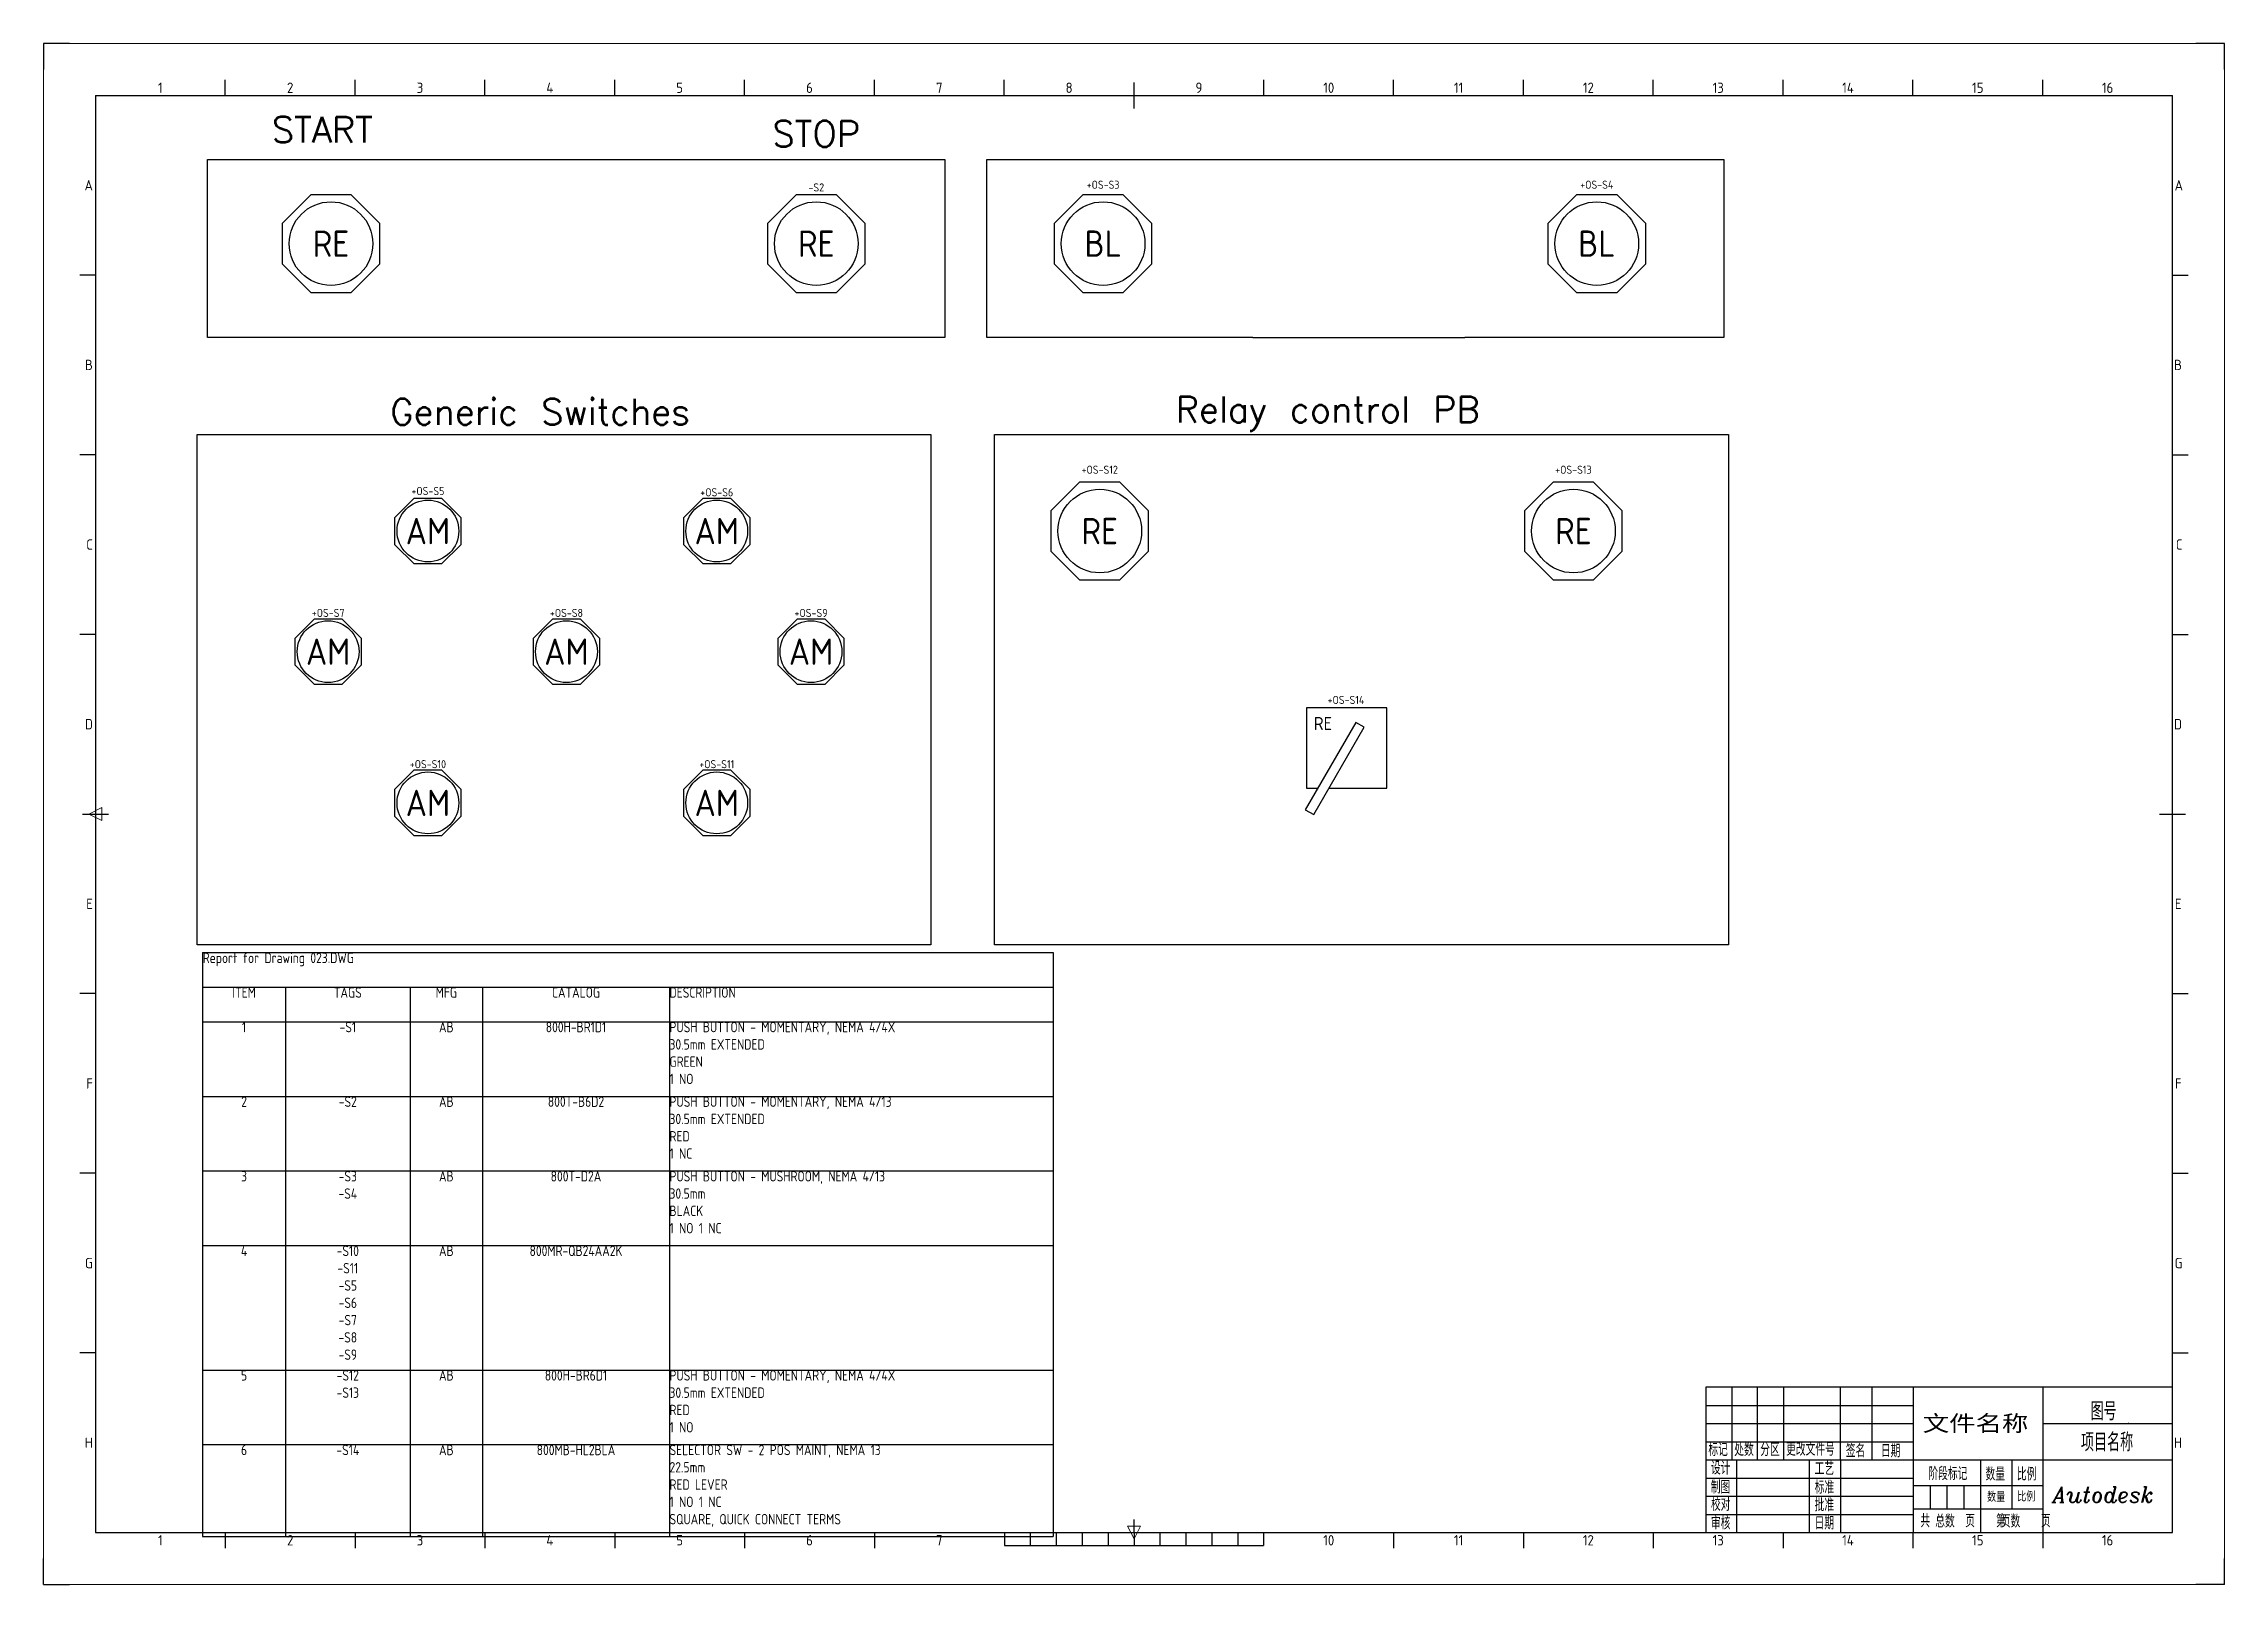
# Model space of a CAD drawing. Header units: inches. Extents: x 0 to 841, y 0 to 594.
import ezdxf
from ezdxf.enums import TextEntityAlignment as Align

# ---------------------------------------------------------------- set-up
doc = ezdxf.new("R2010")
doc.units = ezdxf.units.IN
doc.header["$LTSCALE"] = 12
for name, color, linetype in [('AE_BOR', 1, 'Continuous'), ('MISC', 7, 'Continuous'), ('PMISC', 7, 'Continuous'), ('PSYMS', 7, 'Continuous'), ('PTAG', 150, 'Continuous'), ('图框_外框线', 7, 'Continuous'), ('图框_标题栏属性', 1, 'Continuous'), ('图框_标题栏文字', 6, 'Continuous')]:
    doc.layers.add(name, color=color, linetype=linetype)
doc.styles.get("Standard").update_dxf_attribs({"font": 'txt.shx', "bigfont": 'gbcbig.shx'})
doc.styles.add('WD', font='txt')
doc.styles.add('WD_IEC', font='isocp2.shx', dxfattribs={"width": 0.9, "height": 4, "bigfont": 'gbcbig.shx'})
doc.styles.add('工程字', font='gbenor.shx', dxfattribs={"bigfont": 'gbcbig.shx'})

# ---------------------------------------------------------------- blocks, each defined once
blk = doc.blocks.new('gb_a1')
for p, q in [((20, 574), (20, 20)), ((20, 574), (821, 574)), ((821, 20), (821, 574)), ((20, 20), (821, 20))]:
    blk.add_line(p, q)
at = {"layer": 'AE_BOR', "lineweight": 30}
for p, q in [((10, 594), (0, 594)), ((0, 594), (0, 584)), ((841, 594), (830, 594)), ((841, 584), (841, 594)), ((0, 0), (0, 10)), ((841, 0), (841, 10)), ((0, 0), (10, 0)), ((841, 0), (830, 0))]:
    blk.add_line(p, q, dxfattribs=at)
at = {"layer": 'AE_BOR', "color": 1, "lineweight": 15}
for p, q in [((0, 594), (841, 594)), ((0, 0), (0, 594)), ((841, 594), (841, 0)), ((17.5, 297), (22.5, 299.5)), ((22.5, 294.5), (17.5, 297)), ((22.5, 299.5), (22.5, 294.5)), ((420.5, 17.5), (418, 22.5)), ((418, 22.5), (423, 22.5)), ((423, 22.5), (420.5, 17.5)), ((841, 0), (0, 0))]:
    blk.add_line(p, q, dxfattribs=at)
at = {"layer": 'AE_BOR'}
for p, q in [((70.0625, 574), (70.0625, 580)), ((120.125, 574), (120.125, 580)), ((170.1875, 574), (170.1875, 580)), ((220.25, 574), (220.25, 580)), ((270.3125, 574), (270.3125, 580)), ((320.375, 574), (320.375, 580)), ((370.4375, 574), (370.4375, 580)), ((470.5625, 574), (470.5625, 580)), ((520.625, 574), (520.625, 580)), ((570.6875, 574), (570.6875, 580)), ((620.75, 574), (620.75, 580)), ((670.8125, 574), (670.8125, 580)), ((720.875, 574), (720.875, 580)), ((770.9375, 574), (770.9375, 580)), ((20, 504.75), (14, 504.75)), ((821, 504.75), (827, 504.75)), ((20, 435.5), (14, 435.5)), ((821, 435.5), (827, 435.5)), ((20, 366.25), (14, 366.25)), ((821, 366.25), (827, 366.25)), ((20, 227.75), (14, 227.75)), ((821, 227.75), (827, 227.75)), ((20, 158.5), (14, 158.5)), ((821, 158.5), (827, 158.5)), ((20, 89.25), (14, 89.25)), ((821, 89.25), (827, 89.25)), ((70.0625, 20), (70.0625, 14)), ((120.125, 20), (120.125, 14)), ((170.1875, 20), (170.1875, 14)), ((220.25, 20), (220.25, 14)), ((270.3125, 20), (270.3125, 14)), ((320.375, 20), (320.375, 14)), ((520.625, 20), (520.625, 14)), ((570.6875, 20), (570.6875, 14)), ((620.75, 20), (620.75, 14)), ((670.8125, 20), (670.8125, 14)), ((720.875, 20), (720.875, 14)), ((770.9375, 20), (770.9375, 14))]:
    blk.add_line(p, q, dxfattribs=at)
at = {"layer": 'AE_BOR', "color": 2, "lineweight": 30}
for p, q in [((420.5, 574), (420.5, 579)), ((420.5, 569), (420.5, 574)), ((15, 297), (25, 297)), ((816, 297), (826, 297)), ((370.5, 20), (370.5, 15)), ((380.5, 20), (380.5, 15)), ((390.5, 20), (390.5, 15)), ((400.5, 20), (400.5, 15)), ((410.5, 20), (410.5, 15)), ((420.5, 20), (420.5, 25)), ((420.5, 20), (420.5, 15)), ((430.5, 20), (430.5, 15)), ((440.5, 20), (440.5, 15)), ((450.5, 20), (450.5, 15)), ((460.5, 20), (460.5, 15)), ((470.5, 20), (470.5, 15)), ((370.5, 15), (470.5, 15))]:
    blk.add_line(p, q, dxfattribs=at)
at = {"layer": 'AE_BOR', "style": 'WD_IEC'}
for s, p in [('1', (45.03125, 575)), ('2', (95.09375, 575)), ('3', (145.15625, 575)), ('4', (195.21875, 575)), ('5', (245.28125, 575)), ('6', (295.34375, 575)), ('7', (345.40625, 575)), ('8', (395.46875, 575)), ('9', (445.53125, 575)), ('10', (495.59375, 575)), ('11', (545.65625, 575)), ('12', (595.71875, 575)), ('13', (645.78125, 575)), ('14', (695.84375, 575)), ('15', (745.90625, 575)), ('16', (795.96875, 575)), ('1', (45.03125, 15)), ('2', (95.09375, 15)), ('3', (145.15625, 15)), ('4', (195.21875, 15)), ('5', (245.28125, 15)), ('6', (295.34375, 15)), ('7', (345.40625, 15)), ('10', (495.59375, 15)), ('11', (545.65625, 15)), ('12', (595.71875, 15)), ('13', (645.78125, 15)), ('14', (695.84375, 15)), ('15', (745.90625, 15)), ('16', (795.96875, 15))]:
    blk.add_text(s, height=4, dxfattribs=at).set_placement(p, align=Align.CENTER)
for s, p in [('A', (19, 539.375)), ('A', (825.04762, 539.375)), ('B', (19, 470.125)), ('B', (824.66667, 470.125)), ('C', (19, 400.875)), ('C', (824.85714, 400.875)), ('D', (19, 331.625)), ('D', (824.66667, 331.625)), ('E', (19, 262.375)), ('E', (824.47619, 262.375)), ('F', (19, 193.125)), ('F', (824.47619, 193.125)), ('G', (19, 123.875)), ('G', (824.85714, 123.875)), ('H', (19, 54.625)), ('H', (824.66667, 54.625))]:
    blk.add_text(s, height=4, dxfattribs=at).set_placement(p, align=Align.MIDDLE_RIGHT)
blk = doc.blocks.new('ABPB3R')
for p, q in [((-0.307, 0.742), (-0.742, 0.307)), ((0.307, 0.742), (-0.307, 0.742)), ((0.742, 0.307), (0.307, 0.742)), ((-0.742, 0.307), (-0.742, -0.307)), ((0.742, -0.307), (0.742, 0.307)), ((-0.742, -0.307), (-0.307, -0.742)), ((0.307, -0.742), (0.742, -0.307)), ((-0.307, -0.742), (0.307, -0.742))]:
    blk.add_line(p, q)
blk.add_circle((0, 0), 0.635)
at = {"style": 'WD_IEC'}
blk.add_attdef('COLOR', text='', height=0.4, dxfattribs=at).set_placement((0, 0), align=Align.MIDDLE)
blk = doc.blocks.new('ABPB3B')
for p, q in [((-0.307, 0.742), (-0.742, 0.307)), ((0.307, 0.742), (-0.307, 0.742)), ((0.742, 0.307), (0.307, 0.742)), ((-0.742, 0.307), (-0.742, -0.307)), ((0.742, -0.307), (0.742, 0.307)), ((-0.742, -0.307), (-0.307, -0.742)), ((0.307, -0.742), (0.742, -0.307)), ((-0.307, -0.742), (0.307, -0.742))]:
    blk.add_line(p, q)
blk.add_circle((0, 0), 0.635)
at = {"style": 'WD_IEC'}
blk.add_attdef('COLOR', text='', height=0.4, dxfattribs=at).set_placement((0, 0), align=Align.MIDDLE)
blk = doc.blocks.new('ABPB2A')
for p, q in [((-0.5, 0.207), (-0.207, 0.5)), ((-0.207, 0.5), (0.207, 0.5)), ((0.207, 0.5), (0.5, 0.207)), ((-0.5, -0.207), (-0.5, 0.207)), ((0.5, 0.207), (0.5, -0.207)), ((-0.207, -0.5), (-0.5, -0.207)), ((0.5, -0.207), (0.207, -0.5)), ((0.207, -0.5), (-0.207, -0.5))]:
    blk.add_line(p, q)
blk.add_circle((0, 0), 0.469)
at = {"style": 'WD_IEC'}
blk.add_attdef('COLOR', text='', height=0.4, dxfattribs=at).set_placement((0, 0), align=Align.MIDDLE_CENTER)
blk = doc.blocks.new('ABSS2QLMR')
for p, q in [((0.138, 0.389), (-0.627, -0.937)), ((-0.609, 0.609), (-0.609, -0.609)), ((0.609, 0.609), (-0.609, 0.609)), ((0.268, 0.314), (0.138, 0.389)), ((0.609, -0.609), (0.609, 0.609)), ((-0.498, -1.012), (0.268, 0.314)), ((-0.609, -0.609), (-0.438, -0.609)), ((-0.265, -0.609), (0.609, -0.609)), ((-0.627, -0.937), (-0.498, -1.012))]:
    blk.add_line(p, q)
at = {"style": 'WD_IEC'}
blk.add_text('RE', height=0.2, dxfattribs=at).set_placement((-0.498, 0.371), align=Align.MIDDLE_LEFT)
blk = doc.blocks.new('*T7')
at = {"layer": 'Defpoints', "color": 8, "lineweight": 0}
blk.add_line((0, 0), (0, 0), dxfattribs=at)
at = {"layer": 'MISC', "color": 0, "lineweight": -2}
for p, q in [((0, 0), (328, 0)), ((0, 0), (0, -225.14)), ((328, 0), (328, -225.14)), ((0, -13.33), (328, -13.33)), ((32, -13.33), (32, -225.14)), ((80, -13.33), (80, -225.14)), ((108, -13.33), (108, -225.14)), ((180, -13.33), (180, -225.14)), ((0, -26.67), (328, -26.67)), ((0, -55.43), (328, -55.43)), ((0, -84.19), (328, -84.19)), ((0, -112.95), (328, -112.95)), ((0, -160.95), (328, -160.95)), ((0, -189.71), (328, -189.71)), ((0, -225.14), (328, -225.14))]:
    blk.add_line(p, q, dxfattribs=at)
at = {"layer": 'MISC', "color": 3, "char_height": 4, "style": 'WD_IEC'}
for s, insert, width, attachment_point in [('Report for Drawing 023.DWG', (0.06, -0.06), 327.88, 1), ('ITEM', (16, -13.39), 31.88, 2), ('TAGS', (56, -13.39), 47.88, 2), ('MFG', (94, -13.39), 27.88, 2), ('CATALOG', (144, -13.39), 71.88, 2), ('DESCRIPTION', (180.06, -13.39), 147.88, 1), ('1', (16, -26.73), 31.88, 2), ('-S1', (56, -26.73), 47.88, 2), ('AB', (94, -26.73), 27.88, 2), ('800H-BR1D1', (144, -26.73), 71.88, 2), ('PUSH BUTTON - MOMENTARY, NEMA 4/4X\\P30.5mm EXTENDED\\PGREEN\\P1 NO', (180.06, -26.73), 147.88, 1), ('2', (16, -55.49), 31.88, 2), ('-S2', (56, -55.49), 47.88, 2), ('AB', (94, -55.49), 27.88, 2), ('800T-B6D2', (144, -55.49), 71.88, 2), ('PUSH BUTTON - MOMENTARY, NEMA 4/13\\P30.5mm EXTENDED\\PRED\\P1 NC', (180.06, -55.49), 147.88, 1), ('3', (16, -84.25), 31.88, 2), ('-S3\\P-S4', (56, -84.25), 47.88, 2), ('AB', (94, -84.25), 27.88, 2), ('800T-D2A', (144, -84.25), 71.88, 2), ('PUSH BUTTON - MUSHROOM, NEMA 4/13\\P30.5mm\\PBLACK\\P1 NO 1 NC', (180.06, -84.25), 147.88, 1), ('4', (16, -113.01), 31.88, 2), ('-S10\\P-S11\\P-S5\\P-S6\\P-S7\\P-S8\\P-S9', (56, -113.01), 47.88, 2), ('AB', (94, -113.01), 27.88, 2), ('800MR-QB24AA2K', (144, -113.01), 71.88, 2), ('5', (16, -161.01), 31.88, 2), ('-S12\\P-S13', (56, -161.01), 47.88, 2), ('AB', (94, -161.01), 27.88, 2), ('800H-BR6D1', (144, -161.01), 71.88, 2), ('PUSH BUTTON - MOMENTARY, NEMA 4/4X\\P30.5mm EXTENDED\\PRED\\P1 NO', (180.06, -161.01), 147.88, 1), ('6', (16, -189.77), 31.88, 2), ('-S14', (56, -189.77), 47.88, 2), ('AB', (94, -189.77), 27.88, 2), ('800MB-HL2BLA', (144, -189.77), 71.88, 2), ('SELECTOR SW - 2 POS MAINT, NEMA 13\\P22.5mm\\PRED LEVER\\P1 NO 1 NC\\PSQUARE, QUICK CONNECT TERMS', (180.06, -189.77), 147.88, 1)]:
    blk.add_mtext(s, dxfattribs=dict(at, insert=insert, width=width, attachment_point=attachment_point))
blk = doc.blocks.new('CorpLogoBlock')
at = {"insert": (-46.09, 17.54), "char_height": 6, "width": 37.2055, "attachment_point": 1, "style": '工程字'}
blk.add_mtext('{\\Fitalic|c0;Autodesk}', dxfattribs=at)
blk = doc.blocks.new('GB_TitleBlock')
at = {"lineweight": -3}
for p, q in [((-50, 42), (0, 42)), ((-50, 28), (0, 28))]:
    blk.add_line(p, q, dxfattribs=at)
blk.add_point((-16.99, 42), dxfattribs=at)
at = {"layer": '图框_外框线'}
for p, q in [((-170, 56), (-170, 28)), ((-160, 28), (-160, 56)), ((-150, 56), (-150, 28)), ((-128, 28), (-128, 56)), ((-116, 56), (-116, 28)), ((-100, 56), (-100, 0)), ((-50, 56), (-50, 0)), ((-180, 49), (-100, 49)), ((-180, 42), (-100, 42)), ((-180, 35), (-100, 35)), ((-180, 28), (-50, 28)), ((-168, 0), (-168, 28)), ((-140, 0), (-140, 28)), ((-128, 28), (-128, 0)), ((-74, 28), (-74, 0)), ((-62, 28), (-62, 9)), ((-180, 21), (-100, 21)), ((-50, 18), (-100, 18)), ((-93.5, 18), (-93.5, 9)), ((-87, 18), (-87, 9)), ((-80.5, 18), (-80.5, 9)), ((-180, 14), (-100, 14)), ((-50, 9), (-100, 9)), ((-180, 7), (-100, 7))]:
    blk.add_line(p, q, dxfattribs=at)
blk.add_lwpolyline([(0, 56), (-180, 56), (-180, 0), (0, 0), (0, 56)], dxfattribs=at)
at = {"style": 'WD', "flags": 1}
blk.add_attdef('WD_TB', (-168.38, 50.46), '', height=2, dxfattribs=at)
at = {"layer": '图框_标题栏属性', "style": '工程字'}
for tag, p in [('REV3', (-179.58, 50.91)), ('REV2', (-179.43, 43.49)), ('REV1', (-179.43, 36.77))]:
    blk.add_attdef(tag, p, '', height=3, dxfattribs=at)
for tag, height, width, p, p2 in [('REV3DET', 3, 13.288798, (-148.76, 50.77), (-130.49, 50.77)), ('BY3', 3, 6.930672, (-126.95, 50.77), (-117.42, 50.77)), ('RD3', 3, 9.096075, (-114.66, 50.77), (-102.16, 50.77)), ('REV2DET', 3, 1.39216, (-148.76, 43.77), (-130.49, 43.77)), ('BY2', 3, 6.930672, (-126.95, 43.77), (-117.42, 43.77)), ('RD2', 3, 9.096075, (-114.66, 43.77), (-102.16, 43.77)), ('文件名称', 7, 2.04191, (-96.3, 38.33), (-55.63, 38.33)), ('REV1DET', 3, 13.288798, (-148.76, 36.77), (-130.49, 36.77)), ('BY1', 3, 6.930672, (-126.95, 36.77), (-117.42, 36.77)), ('RD1', 3, 9.096075, (-114.66, 36.77), (-102.16, 36.77))]:
    blk.add_attdef(tag, text='', height=height, dxfattribs=dict(at, width=width)).set_placement(p, p2, align=Align.FIT)
for tag, p in [('图号', (-26.57, 46.93)), ('项目名称', (-25.25, 35.16))]:
    blk.add_attdef(tag, text='', height=7, dxfattribs=at).set_placement(p, align=Align.MIDDLE)
at = {"layer": '图框_标题栏属性', "lineweight": -3}
for tag, p in [('设计', (-163.59, 22.3)), ('工艺', (-123.59, 22.3)), ('制图', (-163.59, 15.3)), ('标准', (-123.59, 15.3)), ('校对', (-163.59, 8.3)), ('批准', (-123.59, 8.3)), ('审核', (-163.59, 1.3)), ('日期', (-123.59, 1.3))]:
    blk.add_attdef(tag, p, '', height=5, dxfattribs=at)
at = {"layer": '图框_标题栏属性', "style": '工程字'}
for tag, height, p in [('数量', 3.5, (-68.02, 13.58)), ('比例', 3.5, (-56.4, 13.74)), ('总数', 5, (-87.74, 4.36)), ('页数', 5, (-62.45, 4.36))]:
    blk.add_attdef(tag, text='', height=height, dxfattribs=at).set_placement(p, align=Align.MIDDLE_CENTER)
at = {"layer": '图框_标题栏文字', "style": '工程字'}
for s, p in [('标记', (-179, 29.44)), ('处数', (-169, 29.44)), ('分区', (-159, 29.44)), ('更改文件号', (-149, 29.59)), ('签名', (-126, 29)), ('日期', (-112.47, 28.98)), ('设计', (-177.99, 22.35)), ('工艺', (-138.02, 22.15)), ('阶段标记', (-94.11, 20.2)), ('数量', (-72.11, 20)), ('比例', (-60, 20)), ('制图', (-178.04, 15.02)), ('标准', (-137.99, 14.92)), ('校对', (-177.99, 8.33)), ('批准', (-138.02, 8.15)), ('审核', (-177.99, 1.15)), ('日期', (-138.02, 1.15)), ('共     页   第     页', (-97.24, 2))]:
    blk.add_text(s, height=5, dxfattribs=at).set_placement(p)

msp = doc.modelspace()

# ---------------------------------------------------------------- linework, layer by layer
msp.add_line((466.29, 480.68), (548.04, 480.68))
for points in [[(63.26, 549.33), (347.49, 549.33), (347.49, 480.68), (63.26, 480.68)], [(59.24, 443.26), (342.19, 443.26), (342.19, 246.52), (59.24, 246.52)], [(366.76, 443.26), (649.71, 443.26), (649.71, 246.52), (366.76, 246.52)]]:
    msp.add_lwpolyline(points, close=True)
msp.add_lwpolyline([(466.29, 480.68), (363.79, 480.68), (363.79, 549.33), (648.02, 549.33), (648.02, 480.68), (548.04, 480.68)])

# ---------------------------------------------------------------- block references
for name, p in [('gb_a1', (0, 0)), ('*T7', (61.31, 243.58)), ('CorpLogoBlock', (821, 20))]:
    msp.add_blockref(name, p)
ref = msp.add_blockref('GB_TitleBlock', (821, 20))
ref.add_attrib('页数', '页数', dxfattribs={"layer": '图框_标题栏属性', "height": 5, "style": '工程字'}).set_placement((758.55, 24.36), align=Align.MIDDLE_CENTER)
ref.add_attrib('总数', '总数', dxfattribs={"layer": '图框_标题栏属性', "height": 5, "style": '工程字'}).set_placement((733.26, 24.36), align=Align.MIDDLE_CENTER)
ref.add_attrib('比例', '比例', dxfattribs={"layer": '图框_标题栏属性', "height": 3.5, "style": '工程字'}).set_placement((764.6, 33.74), align=Align.MIDDLE_CENTER)
ref.add_attrib('数量', '数量', dxfattribs={"layer": '图框_标题栏属性', "height": 3.5, "style": '工程字'}).set_placement((752.98, 33.58), align=Align.MIDDLE_CENTER)
ref.add_attrib('项目名称', '项目名称', dxfattribs={"layer": '图框_标题栏属性', "height": 7, "style": '工程字'}).set_placement((795.75, 55.16), align=Align.MIDDLE)
ref.add_attrib('图号', '图号', dxfattribs={"layer": '图框_标题栏属性', "height": 7, "style": '工程字'}).set_placement((794.43, 66.93), align=Align.MIDDLE)
ref.add_attrib('文件名称', '文件名称', dxfattribs={"layer": '图框_标题栏属性', "height": 7, "style": '工程字', "width": 2.04191}).set_placement((724.7, 58.33), (765.37, 58.33), align=Align.FIT)
at = {"layer": 'PSYMS'}
ref = msp.add_blockref('ABPB3R', (297.98, 516.89), dxfattribs=dict(at, xscale=25.39999999999998, yscale=25.39999999999998, zscale=25.39999999999998))
ref.add_attrib('COLOR', 'RE', dxfattribs={"layer": 'PMISC', "height": 10.16, "style": 'WD_IEC'}).set_placement((297.98, 516.89), align=Align.MIDDLE)
ref.add_attrib('P_TAG1', '-S2', dxfattribs={"layer": 'PTAG', "height": 3.125, "style": 'WD_IEC'}).set_placement((297.98, 537), align=Align.CENTER)
ref = msp.add_blockref('ABPB3B', (408.58, 516.89), dxfattribs=dict(at, xscale=25.39999999999998, yscale=25.39999999999998, zscale=25.39999999999998))
ref.add_attrib('COLOR', 'BL', dxfattribs={"layer": 'PMISC', "height": 10.16, "style": 'WD_IEC'}).set_placement((408.58, 516.89), align=Align.MIDDLE)
ref.add_attrib('P_TAG1', '+OS-S3', dxfattribs={"layer": 'PTAG', "height": 3.125, "style": 'WD_IEC'}).set_placement((408.58, 538.04), align=Align.CENTER)
ref = msp.add_blockref('ABPB3B', (598.98, 516.89), dxfattribs=dict(at, xscale=25.39999999999998, yscale=25.39999999999998, zscale=25.39999999999998))
ref.add_attrib('COLOR', 'BL', dxfattribs={"layer": 'PMISC', "height": 10.16, "style": 'WD_IEC'}).set_placement((598.98, 516.89), align=Align.MIDDLE)
ref.add_attrib('P_TAG1', '+OS-S4', dxfattribs={"layer": 'PTAG', "height": 3.125, "style": 'WD_IEC'}).set_placement((598.98, 538.04), align=Align.CENTER)
ref = msp.add_blockref('ABPB3R', (110.83, 516.89), dxfattribs=dict(at, xscale=25.39999999999998, yscale=25.39999999999998, zscale=25.39999999999998))
ref.add_attrib('COLOR', 'RE', dxfattribs={"layer": 'PMISC', "height": 10.16, "style": 'WD_IEC'}).set_placement((110.83, 516.89), align=Align.MIDDLE)
ref.add_attrib('P_TAG1', '-S1', dxfattribs={"layer": 'PTAG', "height": 0.125, "style": 'WD'}).set_placement((110.83, 516.89), align=Align.CENTER)
ref = msp.add_blockref('ABPB3R', (407.29, 406.09), dxfattribs=dict(at, xscale=25.39999999999998, yscale=25.39999999999998, zscale=25.39999999999998))
ref.add_attrib('COLOR', 'RE', dxfattribs={"layer": 'PMISC', "height": 10.16, "style": 'WD_IEC'}).set_placement((407.29, 406.09), align=Align.MIDDLE)
ref.add_attrib('P_TAG1', '+OS-S12', dxfattribs={"layer": 'PTAG', "height": 3.125, "style": 'WD_IEC'}).set_placement((407.29, 428.16), align=Align.CENTER)
ref = msp.add_blockref('ABPB3R', (589.96, 406.09), dxfattribs=dict(at, xscale=25.39999999999998, yscale=25.39999999999998, zscale=25.39999999999998))
ref.add_attrib('COLOR', 'RE', dxfattribs={"layer": 'PMISC', "height": 10.16, "style": 'WD_IEC'}).set_placement((589.96, 406.09), align=Align.MIDDLE)
ref.add_attrib('P_TAG1', '+OS-S13', dxfattribs={"layer": 'PTAG', "height": 3.125, "style": 'WD_IEC'}).set_placement((589.96, 428.16), align=Align.CENTER)
ref = msp.add_blockref('ABPB2A', (148.2, 406.09), dxfattribs=dict(at, xscale=25.39999999999998, yscale=25.39999999999998, zscale=25.39999999999998))
ref.add_attrib('COLOR', 'AM', dxfattribs={"layer": 'PMISC', "height": 10.16, "style": 'WD_IEC'}).set_placement((148.2, 406.09), align=Align.MIDDLE_CENTER)
ref.add_attrib('P_TAG1', '+OS-S5', dxfattribs={"layer": 'PTAG', "height": 3.125, "style": 'WD_IEC'}).set_placement((148.2, 419.96), align=Align.CENTER)
ref = msp.add_blockref('ABPB2A', (259.6, 406.09), dxfattribs=dict(at, xscale=25.39999999999998, yscale=25.39999999999998, zscale=25.39999999999998))
ref.add_attrib('COLOR', 'AM', dxfattribs={"layer": 'PMISC', "height": 10.16, "style": 'WD_IEC'}).set_placement((259.6, 406.09), align=Align.MIDDLE_CENTER)
ref.add_attrib('P_TAG1', '+OS-S6', dxfattribs={"layer": 'PTAG', "height": 3.125, "style": 'WD_IEC'}).set_placement((259.6, 419.46), align=Align.CENTER)
ref = msp.add_blockref('ABPB2A', (109.73, 359.59), dxfattribs=dict(at, xscale=25.39999999999998, yscale=25.39999999999998, zscale=25.39999999999998))
ref.add_attrib('COLOR', 'AM', dxfattribs={"layer": 'PMISC', "height": 10.16, "style": 'WD_IEC'}).set_placement((109.73, 359.59), align=Align.MIDDLE_CENTER)
ref.add_attrib('P_TAG1', '+OS-S7', dxfattribs={"layer": 'PTAG', "height": 3.125, "style": 'WD_IEC'}).set_placement((109.73, 372.96), align=Align.CENTER)
ref = msp.add_blockref('ABPB2A', (201.63, 359.59), dxfattribs=dict(at, xscale=25.39999999999998, yscale=25.39999999999998, zscale=25.39999999999998))
ref.add_attrib('COLOR', 'AM', dxfattribs={"layer": 'PMISC', "height": 10.16, "style": 'WD_IEC'}).set_placement((201.63, 359.59), align=Align.MIDDLE_CENTER)
ref.add_attrib('P_TAG1', '+OS-S8', dxfattribs={"layer": 'PTAG', "height": 3.125, "style": 'WD_IEC'}).set_placement((201.63, 372.95), align=Align.CENTER)
ref = msp.add_blockref('ABPB2A', (295.95, 359.59), dxfattribs=dict(at, xscale=25.39999999999998, yscale=25.39999999999998, zscale=25.39999999999998))
ref.add_attrib('COLOR', 'AM', dxfattribs={"layer": 'PMISC', "height": 10.16, "style": 'WD_IEC'}).set_placement((295.95, 359.59), align=Align.MIDDLE_CENTER)
ref.add_attrib('P_TAG1', '+OS-S9', dxfattribs={"layer": 'PTAG', "height": 3.125, "style": 'WD_IEC'}).set_placement((295.95, 372.95), align=Align.CENTER)
ref = msp.add_blockref('ABSS2QLMR', (502.49, 322.45), dxfattribs=dict(at, xscale=25.39999999999998, yscale=25.39999999999998, zscale=25.39999999999998))
ref.add_attrib('P_TAG1', '+OS-S14', dxfattribs={"layer": 'PTAG', "height": 3.125, "style": 'WD_IEC'}).set_placement((502.26, 339.41), align=Align.CENTER)
ref = msp.add_blockref('ABPB2A', (148.2, 301.28), dxfattribs=dict(at, xscale=25.39999999999998, yscale=25.39999999999998, zscale=25.39999999999998))
ref.add_attrib('COLOR', 'AM', dxfattribs={"layer": 'PMISC', "height": 10.16, "style": 'WD_IEC'}).set_placement((148.2, 301.28), align=Align.MIDDLE_CENTER)
ref.add_attrib('P_TAG1', '+OS-S10', dxfattribs={"layer": 'PTAG', "height": 3.125, "style": 'WD_IEC'}).set_placement((148.2, 314.65), align=Align.CENTER)
ref = msp.add_blockref('ABPB2A', (259.6, 301.28), dxfattribs=dict(at, xscale=25.39999999999998, yscale=25.39999999999998, zscale=25.39999999999998))
ref.add_attrib('COLOR', 'AM', dxfattribs={"layer": 'PMISC', "height": 10.16, "style": 'WD_IEC'}).set_placement((259.6, 301.28), align=Align.MIDDLE_CENTER)
ref.add_attrib('P_TAG1', '+OS-S11', dxfattribs={"layer": 'PTAG', "height": 3.125, "style": 'WD_IEC'}).set_placement((259.6, 314.65), align=Align.CENTER)

# ---------------------------------------------------------------- texts
for s, p in [('START', (88.02, 555.82)), ('STOP', (281.05, 554.24)), ('Generic Switches', (133.68, 447.04)), ('Relay control PB', (436.56, 447.97))]:
    msp.add_text(s, height=10).set_placement(p)

doc.saveas('drawing.dxf')
